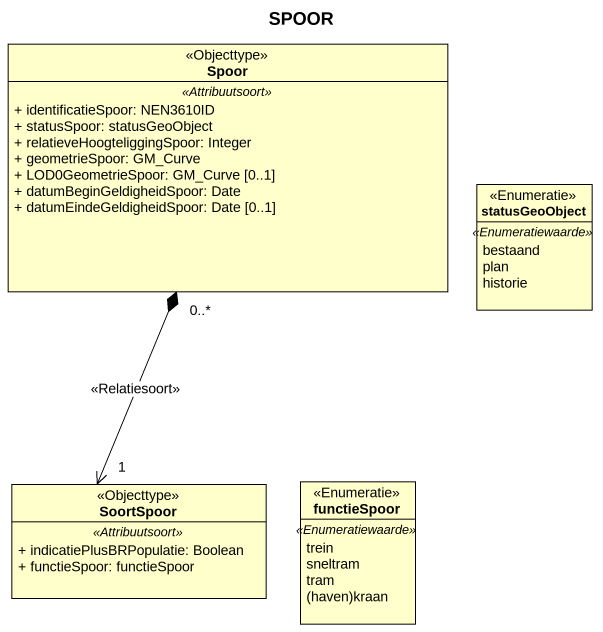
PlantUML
@startuml
title SPOOR
hide circle
hide empty members
skinparam classAttributeIconSize 0
class Spoor <<Objecttype>> {
  .. <<Attribuutsoort>> ..
  + identificatieSpoor: NEN3610ID
  + statusSpoor: statusGeoObject
  + relatieveHoogteliggingSpoor: Integer
  + geometrieSpoor: GM_Curve
  + LOD0GeometrieSpoor: GM_Curve [0..1]
  + datumBeginGeldigheidSpoor: Date
  + datumEindeGeldigheidSpoor: Date [0..1]
}
enum statusGeoObject <<Enumeratie>> {
  .. <<Enumeratiewaarde>> ..
  bestaand
  plan
  historie
}
class SoortSpoor <<Objecttype>> {
  .. <<Attribuutsoort>> ..
  + indicatiePlusBRPopulatie: Boolean
  + functieSpoor: functieSpoor
}
enum functieSpoor <<Enumeratie>> {
  .. <<Enumeratiewaarde>> ..
  trein
  sneltram
  tram
  {field} (haven)kraan
}
Spoor "0..*" *--> "1" SoortSpoor : <<Relatiesoort>>
@enduml
